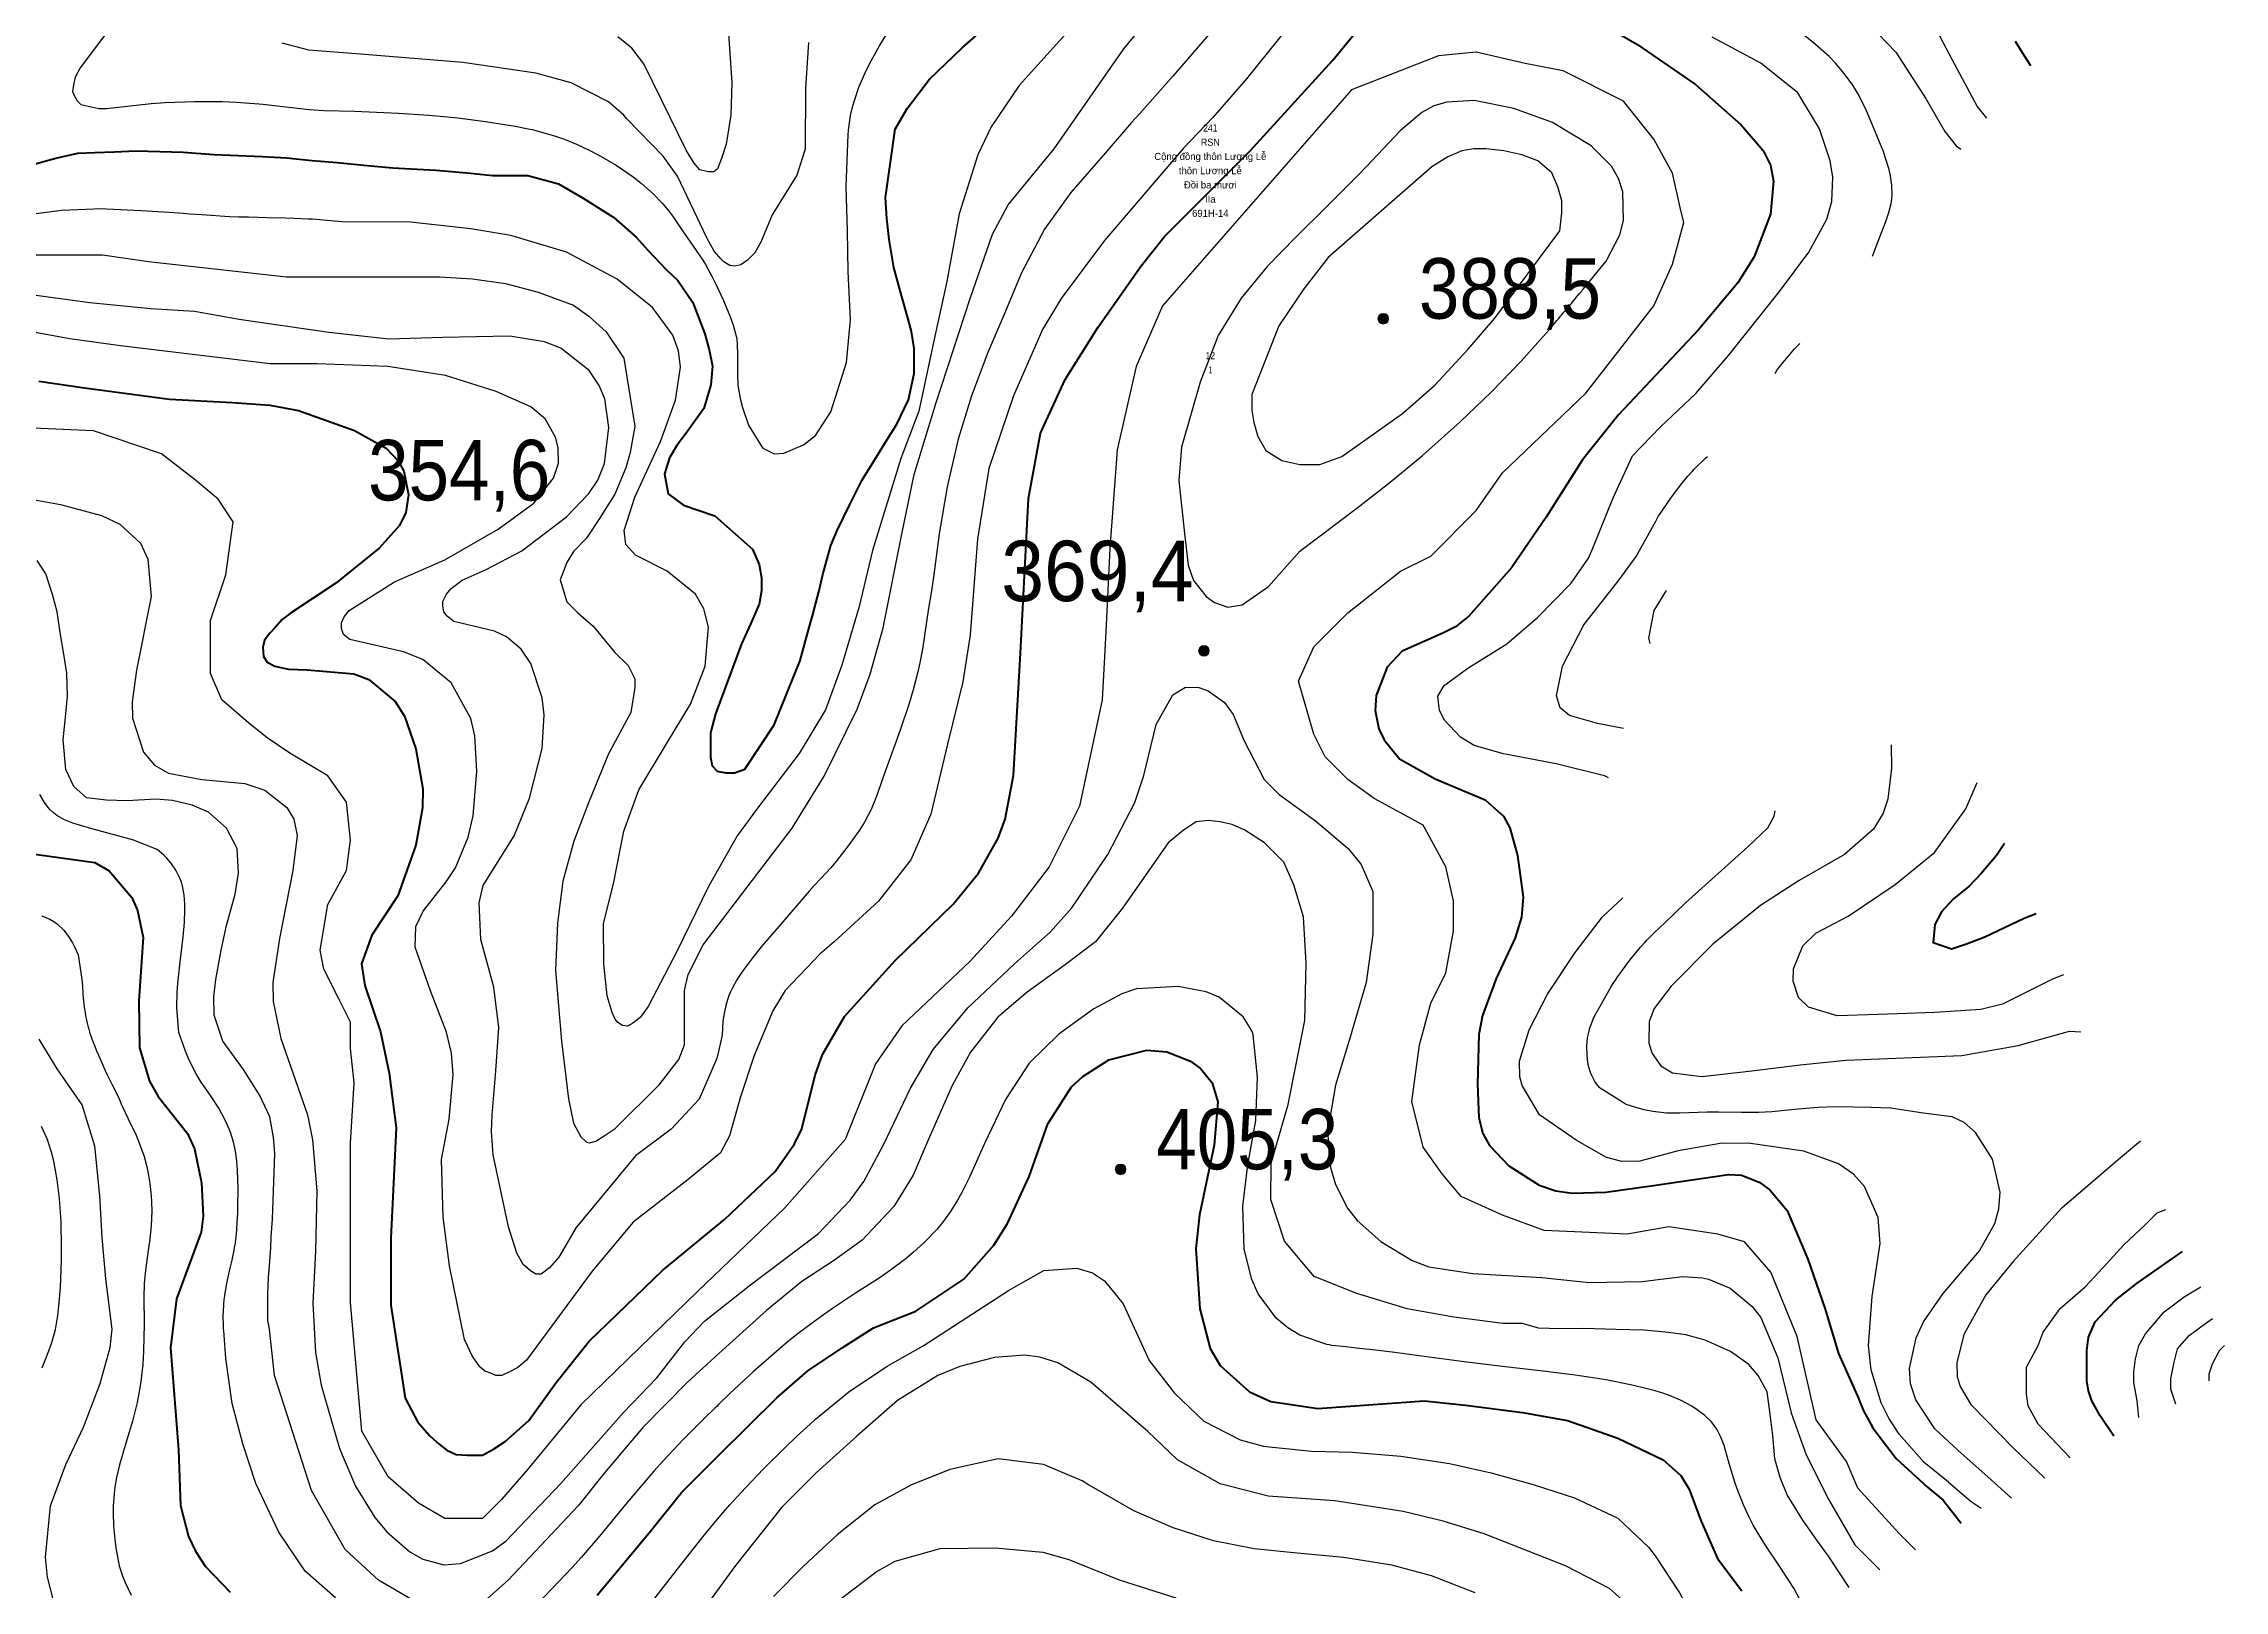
# Model space of a CAD drawing. Header units: metres. Extents: x 549268 to 556659, y 1838059 to 1844558.
# Drawn here: x 554969 to 555582, y 1838278 to 1838713 of the extents above; entities that cross this region are included whole.
import ezdxf
from ezdxf.enums import TextEntityAlignment as Align

# ---------------------------------------------------------------- set-up
doc = ezdxf.new("R2010")
doc.units = ezdxf.units.M
doc.header["$LTSCALE"] = 0.8
for name, color, linetype, lineweight in [('1', 7, 'Continuous', 25), ('2', 7, 'Continuous', 53), ('5', 7, 'Continuous', 13)]:
    doc.layers.add(name, color=color, linetype=linetype, lineweight=lineweight)
doc.layers.add('15', color=7, linetype='Continuous')

msp = doc.modelspace()

# ---------------------------------------------------------------- hatches: boundary and pattern name
at = {"layer": '5'}
for points in [[(555346.99, 1838635.47, 1), (555343.99, 1838635.47, 1)], [(555296.57, 1838542.1, 1), (555293.57, 1838542.1, 1)], [(555273.13, 1838396.34, 1), (555270.13, 1838396.34, 1)]]:
    msp.add_hatch(color=256, dxfattribs=at).paths.add_polyline_path(points)

# ---------------------------------------------------------------- linework, layer by layer
at = {"layer": '1'}
for points in [[(555204.91, 1838548.6), (555210.2, 1838575.39), (555213.57, 1838591.68), (555219.76, 1838611.9), (555229.31, 1838641.11), (555235.57, 1838659.21), (555239.98, 1838667.52), (555252.9, 1838683.25), (555272.57, 1838711.34), (555310.62, 1838757.66)], [(555267.87, 1838728.41), (555253.62, 1838712.64), (555243.11, 1838701), (555235.24, 1838689.36), (555231.45, 1838681.54), (555226.23, 1838664.96), (555222.76, 1838645.91), (555219.38, 1838630.52), (555214.88, 1838609.49), (555209.82, 1838596.16), (555201.85, 1838570.35), (555198.09, 1838554.59), (555193.27, 1838538.06), (555188.61, 1838525.53), (555181.27, 1838513.24), (555169.49, 1838497.91), (555163.83, 1838490.09), (555155.76, 1838475.83), (555146.9, 1838457.61), (555138.8, 1838442.1), (555136.56, 1838439.05), (555134.47, 1838437.44), (555133.03, 1838436.64), (555131.59, 1838436.8), (555130.3, 1838437.6), (555129.5, 1838438.56), (555128.7, 1838440.49), (555127.26, 1838445.16)], [(554991.68, 1838722.71), (554979.05, 1838706.03), (554977.73, 1838703.37), (554977.2, 1838701.25), (554976.93, 1838699.38), (554977.46, 1838698.05), (554978.26, 1838696.72), (554979.32, 1838695.66), (554984.36, 1838694.6), (554986.48, 1838694.6), (554999.02, 1838695.96), (555003.03, 1838696.29), (555011.22, 1838696.54), (555019.05, 1838696.48), (555022.95, 1838696.33), (555029.43, 1838695.85), (555030.45, 1838695.75), (555043.49, 1838694.25), (555047.74, 1838694), (555056.26, 1838693.78), (555068.62, 1838693.25), (555077.11, 1838692.69), (555081.35, 1838692.33), (555085.25, 1838691.92), (555093.04, 1838690.92), (555101.36, 1838689.57), (555105.51, 1838688.79), (555106.23, 1838688.62), (555107.5, 1838688.31), (555112.5, 1838686.86), (555114.97, 1838686), (555118.6, 1838684.56), (555122.43, 1838682.78), (555124.92, 1838681.48), (555129.78, 1838678.63), (555134.55, 1838675.37), (555136.83, 1838673.6), (555140.05, 1838670.74), (555142.9, 1838667.74), (555144.66, 1838665.6), (555145.78, 1838664.11), (555147.88, 1838661.01), (555154.13, 1838651.91), (555154.88, 1838650.72), (555156.72, 1838647.44), (555157.85, 1838645.2), (555159.96, 1838640.61), (555161.98, 1838635.83), (555162.82, 1838633.4), (555163.46, 1838630.93)], [(555515.15, 1838691.87), (555512.43, 1838695.22), (555505.48, 1838708.18), (555498.32, 1838721.83)], [(555318.97, 1838717.81), (555307.02, 1838702.9), (555297.55, 1838692.06), (555289.3, 1838683.41), (555267.13, 1838657.49), (555254.9, 1838641.13), (555249.68, 1838632.42), (555241.54, 1838613.75), (555234.56, 1838593.34), (555231.4, 1838573.53), (555229.29, 1838546.63), (555227.29, 1838533.36), (555222.97, 1838515.87), (555218.3, 1838496.15), (555212.64, 1838483.36), (555203.58, 1838471.74), (555191.12, 1838460.32), (555187.11, 1838456.9), (555177.34, 1838446.63), (555173.85, 1838440.89), (555168.6, 1838428.39), (555164.67, 1838416.5), (555161.68, 1838405.73), (555159.16, 1838401.03), (555150.08, 1838393.52), (555134.57, 1838381.47), (555123.06, 1838367.75), (555104.56, 1838342.76), (555102.18, 1838340.61), (555099.8, 1838339.41), (555097.65, 1838338.45), (555095.98, 1838338.45), (555094.79, 1838338.93), (555092.88, 1838339.65), (555091.45, 1838340.84), (555089.31, 1838343.95), (555087.16, 1838348.49), (555082.92, 1838369.24), (555081.14, 1838382.88), (555080.67, 1838399.16), (555082.83, 1838410.44), (555083.98, 1838422.93), (555083.46, 1838429.05), (555082.1, 1838434.89), (555077.57, 1838446.52), (555073.27, 1838458.8), (555073.45, 1838464.6), (555075.5, 1838468.92), (555081.98, 1838477.15), (555084.6, 1838481.15), (555088.23, 1838489.73), (555089.6, 1838495.76), (555090.58, 1838508.25), (555090.06, 1838518.23), (555088.94, 1838523.07), (555083.45, 1838533.08), (555075.41, 1838539.68), (555070.03, 1838541.79), (555054.91, 1838545.28), (555053.09, 1838546.74), (555052.55, 1838548.38), (555052.55, 1838550.01), (555053.28, 1838551.65), (555054.73, 1838553.47), (555067.44, 1838561.46), (555081.61, 1838567.69), (555096.66, 1838576.29), (555106.61, 1838583.61), (555112.22, 1838590.68), (555113.58, 1838594.85), (555113.52, 1838599.25), (555112.76, 1838602.16), (555109.79, 1838607.32), (555105.83, 1838610.7), (555096.07, 1838615), (555081.84, 1838619.52), (555065.62, 1838622.02), (555045.7, 1838622.77), (555032.54, 1838622.77)], [(555296.41, 1838715.36), (555286.41, 1838703.75), (555277.06, 1838693.16), (555274.69, 1838690.6), (555267.24, 1838681.98), (555257.63, 1838670.92), (555250.24, 1838660.62), (555243.79, 1838648.34), (555238.76, 1838636.45), (555234.32, 1838625.94), (555229.73, 1838613.77), (555225.96, 1838601.63), (555222.87, 1838588.18), (555220.64, 1838575.02), (555219.04, 1838562.81), (555218.34, 1838558.42), (555217.62, 1838554.06), (555215.92, 1838542.6), (555215.19, 1838538.75), (555214.62, 1838536.2), (555213.32, 1838531.14), (555212.19, 1838527.33), (555209.64, 1838519.81), (555205.39, 1838508.15), (555202.93, 1838501), (555201.48, 1838497.53), (555199.6, 1838493.99), (555198.17, 1838491.71), (555195.07, 1838487.31), (555191.82, 1838483.15), (555190.12, 1838481.14), (555187.44, 1838478.2), (555185.51, 1838476.12), (555184.09, 1838474.55), (555175.5, 1838464.63), (555170.61, 1838458.88), (555168.2, 1838455.93), (555165.09, 1838451.78), (555163.69, 1838449.62), (555162.46, 1838447.38), (555161.92, 1838446.23), (555161.41, 1838444.98), (555160.6, 1838442.4), (555160.03, 1838439.73), (555159.79, 1838437.89), (555159.58, 1838434.11), (555158.15, 1838427.91), (555157.76, 1838426.68), (555153.11, 1838416.11), (555145.25, 1838407.61), (555135.21, 1838400.18), (555118.56, 1838380.05), (555113.68, 1838371.65), (555111.03, 1838368.7), (555108.68, 1838366.93), (555107.21, 1838366.93), (555105.74, 1838367.82), (555103.68, 1838369.59), (555101.91, 1838372.83), (555099.56, 1838380.21), (555095.18, 1838400.42), (555094.74, 1838406.95), (555094.94, 1838411.46), (555094.96, 1838411.72), (555095.94, 1838424.01), (555096.79, 1838436.21), (555095.37, 1838447.6), (555091.71, 1838460.92), (555091.25, 1838471.24), (555092.44, 1838476.14), (555101.09, 1838490.12), (555105.45, 1838500.65), (555109, 1838514.63), (555109.52, 1838524.11)], [(555161.32, 1838717.04), (555162.36, 1838701.75), (555162.01, 1838692.72), (555160.72, 1838684.5), (555159.39, 1838680.51), (555158.33, 1838677.59), (555157.27, 1838676.79), (555155.68, 1838676.79), (555153.29, 1838677.32), (555151.7, 1838679.18), (555149.58, 1838682.64), (555142.69, 1838696.62), (555137.59, 1838707.09), (555134.2, 1838711.52), (555130.31, 1838714.74)], [(555163.46, 1838630.93), (555163.68, 1838629.68), (555163.84, 1838628.28), (555163.95, 1838625.45), (555163.89, 1838619.75), (555164.01, 1838616.92), (555164.16, 1838615.63), (555164.62, 1838613.07), (555165.29, 1838610.55), (555167.02, 1838605.56), (555170.45, 1838599.94), (555171.01, 1838599.08), (555174.18, 1838597.52), (555176.93, 1838597.7), (555182.51, 1838599.98), (555185.86, 1838602.66), (555190.17, 1838609.26), (555194.58, 1838623.16), (555195.64, 1838635.12), (555195.07, 1838648.78), (555194.87, 1838660.13), (555194.46, 1838672.58), (555194.92, 1838684.83), (555195.01, 1838687.14), (555195.11, 1838688.46), (555195.72, 1838692.58), (555196.35, 1838695.29), (555196.86, 1838697.08), (555198.07, 1838700.59), (555199.76, 1838704.57), (555201.01, 1838707.16), (555203.79, 1838712.21), (555206.47, 1838716.52)], [(555482.98, 1838653.08), (555484.8, 1838657.72), (555486.78, 1838662.76), (555487.62, 1838665.29), (555488.23, 1838667.83), (555488.42, 1838669.11), (555488.53, 1838670.4), (555488.49, 1838672.99), (555488.13, 1838675.61), (555487.73, 1838677.37), (555486.59, 1838680.91), (555486.1, 1838682.45), (555485.74, 1838683.32), (555482.87, 1838690.36), (555481.35, 1838693.86), (555479.74, 1838697.14), (555478.86, 1838698.74), (555477.45, 1838701.09), (555475.09, 1838704.44), (555472.6, 1838707.33), (555470.81, 1838709.15), (555467.01, 1838712.57), (555462.83, 1838715.88)], [(555482.36, 1838717.87), (555489.59, 1838710.43), (555498.11, 1838697.22), (555503.34, 1838688.05), (555506.57, 1838684.05), (555507.9, 1838683.12)], [(555183.89, 1838713.15), (555183.04, 1838700.23), (555182.9, 1838683.16), (555180.61, 1838675.79), (555173.65, 1838664.7), (555170.51, 1838656.94), (555168.83, 1838654.01), (555166.75, 1838651.91), (555164.87, 1838650.66), (555163.2, 1838650.24), (555161.73, 1838650.45), (555160.06, 1838651.5), (555159.23, 1838652.33), (555157.35, 1838654.43), (555155.26, 1838658.2), (555147.08, 1838675.53), (555143.03, 1838681.2), (555132.82, 1838691.65), (555131.94, 1838692.71), (555127.62, 1838696.47), (555117.1, 1838701.73), (555107.18, 1838704.52), (555086.7, 1838707.48), (555057.9, 1838709.85), (555043.42, 1838710.97), (555035.89, 1838712.89)], [(555495.07, 1838289.42), (555490.55, 1838293.95), (555478.86, 1838306.74), (555475.68, 1838314.19), (555467.18, 1838325.91), (555461.87, 1838349.34), (555454.43, 1838367.45), (555447, 1838375.97), (555439.56, 1838378.1), (555425.75, 1838380.23), (555414.07, 1838378.1), (555390.7, 1838379.17), (555379.02, 1838383.43), (555367.34, 1838388.75), (555362.03, 1838395.14), (555356.71, 1838402.6), (555353.53, 1838415.38), (555355.65, 1838431.36), (555358.84, 1838443.08), (555363.09, 1838451.6), (555365.21, 1838463.31), (555365.21, 1838471.83), (555363.09, 1838481.42), (555356.71, 1838493.14), (555342.91, 1838500.59), (555335.47, 1838505.92), (555329.1, 1838512.31), (555325.91, 1838518.7), (555321.66, 1838533.61), (555325.91, 1838543.2), (555335.47, 1838552.78), (555350.34, 1838564.5), (555358.84, 1838568.76), (555371.58, 1838581.54), (555379.02, 1838592.19), (555402.38, 1838614.56), (555421.5, 1838639.06), (555426.81, 1838650.78), (555430, 1838662.49), (555428.94, 1838666.75), (555426.81, 1838676.34), (555421.5, 1838685.93), (555413, 1838696.58), (555396.01, 1838705.1), (555385.39, 1838707.23), (555371.58, 1838710.42), (555360.96, 1838709.36), (555336.53, 1838699.77), (555283.42, 1838639.06), (555275.99, 1838622.02), (555270.68, 1838598.58), (555268.55, 1838570.89), (555267.49, 1838547.46), (555266.43, 1838528.29), (555260.06, 1838498.46), (555251.56, 1838481.42), (555240.94, 1838467.57), (555229.26, 1838454.79), (555210.14, 1838436.68), (555202.7, 1838426.03), (555194.21, 1838404.73), (555177.21, 1838385.56), (555152.78, 1838362.13), (555119.86, 1838330.17), (555104.99, 1838312.07)], [(555433.32, 1838614.46), (555442.51, 1838625.13), (555456.92, 1838643.15), (555465.11, 1838654.16), (555470.15, 1838663.47), (555471.57, 1838668.46), (555471.84, 1838675.28), (555471.12, 1838679.88), (555468.15, 1838688.84), (555462.06, 1838698.98), (555451.64, 1838707.33), (555437.98, 1838714.59)], [(555127.26, 1838445.16), (555126.3, 1838454.16), (555126.27, 1838465.5), (555129.04, 1838476.64), (555131.94, 1838491.4), (555136.18, 1838503.05), (555143.96, 1838515.93), (555150.65, 1838527.15), (555154.85, 1838537.8), (555155.76, 1838548.76), (555154.49, 1838553.9), (555152.08, 1838558.04), (555144.17, 1838564.46), (555135.26, 1838569.01), (555132.52, 1838571.98), (555132.02, 1838575.94), (555135.03, 1838585.29), (555142.22, 1838600.95), (555146.46, 1838612.59), (555147.84, 1838621.87), (555147.34, 1838626.42), (555145.72, 1838630.85), (555140.05, 1838638.64), (555130.11, 1838646.6), (555115.82, 1838654.22), (555100.17, 1838658.86), (555088.92, 1838660.76), (555072.01, 1838662.64), (555052.63, 1838662.72), (555044.44, 1838663.41), (555043.11, 1838663.47), (555039.3, 1838663.62), (555036.75, 1838663.71), (555031.66, 1838663.85), (555026.38, 1838663.97), (555023.74, 1838664.04), (555021.1, 1838664.14), (555019.79, 1838664.2), (555018.49, 1838664.27), (555015.89, 1838664.44), (555013.29, 1838664.63), (555009.83, 1838664.89), (555008.1, 1838665.03), (555004.16, 1838665.3), (554996.27, 1838665.82), (554986.49, 1838666.3), (554985.33, 1838666.33), (554973.85, 1838665.84), (554961.71, 1838664.27)], [(554961.34, 1838653.43), (554972.43, 1838653.43), (554985.36, 1838653.43), (554998.29, 1838651.58), (555037.09, 1838647.26), (555053.72, 1838647.26), (555069.11, 1838647.26), (555080.2, 1838647.26), (555089.43, 1838646.64), (555098.67, 1838645.4), (555107.91, 1838642.93), (555117.76, 1838639.23), (555122.07, 1838636.14), (555127, 1838631.82), (555131.93, 1838624.41), (555133.77, 1838613.29), (555135.01, 1838605.26), (555133.77, 1838597.85), (555132.54, 1838593.53), (555129.46, 1838586.12), (555125.15, 1838579.33), (555121.46, 1838573.77), (555117.76, 1838570.06), (555115.91, 1838566.97), (555114.07, 1838562.03), (555115.91, 1838555.86), (555118.99, 1838552.77), (555123.3, 1838549.07), (555129.46, 1838541.65), (555133.16, 1838537.95), (555135.01, 1838534.24), (555135.01, 1838531.77), (555133.9, 1838524.77), (555127.68, 1838513.19), (555121.98, 1838499.4), (555117.94, 1838488.62), (555114.79, 1838477.37), (555113.26, 1838465.6), (555112.75, 1838452.24), (555114.42, 1838432.34), (555116.36, 1838416.22), (555117.8, 1838409.31), (555119.88, 1838405.45), (555121.49, 1838404), (555122.29, 1838403.84), (555124.05, 1838404.32), (555126.46, 1838405.77), (555129.5, 1838407.86), (555141.87, 1838420.11), (555147.45, 1838427.2), (555149.01, 1838431.4), (555149.02, 1838446.65), (555150.04, 1838451.08), (555154.27, 1838459.42), (555179.3, 1838492.25), (555188.29, 1838506.86), (555197.52, 1838525.72), (555201.21, 1838535.51), (555204.91, 1838548.6)], [(555109.52, 1838524.11), (555108.98, 1838528.92), (555105.82, 1838538.56), (555103.09, 1838542.56), (555098.95, 1838546), (555095.59, 1838547.63), (555084.11, 1838550.38), (555082.3, 1838551.83), (555081.39, 1838553.11), (555081.03, 1838554.74), (555081.03, 1838556.02), (555082.12, 1838558.02), (555083.39, 1838559.66), (555086.47, 1838562.02), (555093.26, 1838564.97), (555103.3, 1838570.19), (555115.83, 1838579.78), (555122.15, 1838586.34), (555124.6, 1838590.09), (555126.5, 1838594.74), (555127.78, 1838604.87), (555126.57, 1838612.97), (555125.05, 1838616.74), (555122.24, 1838620.91), (555114.28, 1838627.16), (555109.68, 1838628.95), (555099.9, 1838630.53), (555080.97, 1838630.14), (555065.87, 1838629.75), (555048.97, 1838631.56), (555023.81, 1838635.23), (555011.28, 1838637.46), (554998.95, 1838638.29), (554981.85, 1838639.94), (554965.34, 1838642.19)], [(555032.54, 1838622.77), (555012.99, 1838625.1), (554990.39, 1838627.81), (554976.17, 1838629.78), (554959.27, 1838632.87)], [(555455.62, 1838620.11), (555456.16, 1838620.91), (555456.85, 1838621.97), (555461.13, 1838626.98), (555461.93, 1838627.85), (555462.61, 1838628.53)], [(555408.76, 1838506.45), (555407.72, 1838506.94), (555394.04, 1838510.33), (555379.24, 1838513.11), (555371.07, 1838515.52), (555367.23, 1838517.81), (555362.71, 1838522.59), (555361.27, 1838525.34), (555360.85, 1838529.36), (555362.57, 1838532.38), (555369.29, 1838537.22), (555380.23, 1838544.1), (555388.8, 1838551.49), (555398.31, 1838561.15), (555403.14, 1838568.13), (555404.37, 1838570.93), (555410.08, 1838585.14), (555415.51, 1838596.94), (555423.43, 1838605.1), (555433.32, 1838614.46)], [(555104.99, 1838312.07), (555097.55, 1838303.55), (555092.24, 1838298.22), (555086.93, 1838298.22), (555081.62, 1838298.22), (555074.18, 1838302.48), (555065.69, 1838309.94), (555058.25, 1838322.72), (555055.07, 1838358.93), (555055.07, 1838403.67), (555056.13, 1838420.71), (555055.07, 1838430.3), (555055.07, 1838437.75), (555051.88, 1838444.14), (555047.63, 1838452.66), (555046.57, 1838457.99), (555048.69, 1838470.77), (555054, 1838480.36), (555055.07, 1838488.88), (555054, 1838499.53), (555048.69, 1838506.99), (555038.07, 1838513.38), (555031.7, 1838517.64), (555026.39, 1838521.9), (555018.95, 1838528.29), (555015.77, 1838535.75), (555015.77, 1838544.27), (555015.77, 1838550.66), (555020.02, 1838563.44), (555022.13, 1838578.35), (555017.89, 1838584.74), (555011.51, 1838590.06), (555001.95, 1838597.52), (554982.84, 1838603.91), (554959.47, 1838604.98)], [(555413.04, 1838520.3), (555405.75, 1838521.71), (555397.85, 1838523.89), (555395.21, 1838526.05), (555394.19, 1838529.42), (555395.83, 1838537.83), (555401.84, 1838549.38), (555411.83, 1838562.07), (555416.54, 1838568.58), (555422.07, 1838578.54), (555422.87, 1838580.04), (555423.19, 1838580.51), (555425.09, 1838583.28), (555426.05, 1838584.66), (555427.03, 1838586.02), (555427.52, 1838586.7), (555428.53, 1838588.04), (555429.05, 1838588.7), (555429.84, 1838589.67), (555430.66, 1838590.64), (555431.21, 1838591.28), (555432.35, 1838592.53), (555432.93, 1838593.14), (555434.12, 1838594.35), (555435.33, 1838595.54), (555436.16, 1838596.32), (555436.64, 1838596.77)], [(554961.21, 1838585.51), (554973.59, 1838583.25), (554985.05, 1838580.11), (554990.22, 1838577.71), (554996.09, 1838572.37), (554998.12, 1838567.85)], [(554998.12, 1838567.85), (554999.09, 1838557.35), (554994.97, 1838536.7), (554993.68, 1838527.79), (554993.84, 1838523.19), (554996.92, 1838513.61), (555000.01, 1838509.97), (555003.93, 1838507.74), (555013.35, 1838505.92), (555025.41, 1838504.79), (555031, 1838502.92), (555037.18, 1838498.03), (555039.14, 1838494.75), (555040.07, 1838490.19), (555038.86, 1838480.39), (555035.11, 1838461.24), (555033.23, 1838448.86), (555033.37, 1838443.56), (555035.48, 1838433.09), (555042.98, 1838411.69), (555044.46, 1838404.68), (555045.61, 1838390.29), (555045.23, 1838373.4), (555044.48, 1838358.76), (555045.3, 1838344.9), (555046.83, 1838335.72), (555051.98, 1838317.84), (555056.49, 1838307.33), (555061.93, 1838298.5), (555065.35, 1838294.43), (555071.81, 1838288.83), (555075.46, 1838286.78), (555081.33, 1838285.21), (555086.06, 1838285.52), (555095.06, 1838289.16), (555098.87, 1838291.94), (555114.25, 1838308.08), (555131.88, 1838327.98), (555141.26, 1838337.74), (555149.14, 1838347.88), (555154.64, 1838353.64), (555167.15, 1838363.64), (555186.65, 1838378.28), (555195.63, 1838387.66), (555199.4, 1838392.92), (555205.03, 1838403.44), (555212.53, 1838419.2), (555218.91, 1838430.09), (555228.66, 1838441.73), (555241.79, 1838454.12), (555251.92, 1838463.13), (555257.89, 1838469.84), (555268.05, 1838484.9), (555275.62, 1838499.51), (555278.18, 1838507.05), (555281.62, 1838521.43), (555286.32, 1838529.76), (555289.87, 1838531.89), (555293.64, 1838531.81), (555296.23, 1838530.87), (555300.82, 1838527.55), (555303.25, 1838524.25), (555306.36, 1838516.78), (555311.98, 1838505.96), (555316.2, 1838501.68), (555326.41, 1838494.33), (555335.59, 1838486.55), (555339.23, 1838482.04), (555342.54, 1838474.44), (555342.54, 1838462.43), (555340.66, 1838448.91), (555336.16, 1838433.52), (555332.04, 1838420.01), (555329.79, 1838406.87), (555330.66, 1838396.9), (555332.06, 1838392.09), (555335.42, 1838385.48), (555338.15, 1838382.01), (555344.79, 1838376.09), (555353.56, 1838370.77), (555358.3, 1838368.96), (555370.67, 1838367.09), (555390.07, 1838365.92), (555403.38, 1838364.53), (555418.26, 1838364.86), (555429.64, 1838366.2), (555435.26, 1838365.86), (555436.94, 1838365.5), (555443.03, 1838362.99), (555449.21, 1838357.8), (555451.62, 1838354.72), (555456.38, 1838343.4), (555460.17, 1838327.92), (555464.33, 1838316.1), (555470.77, 1838303.43), (555478.08, 1838290.85), (555485.12, 1838283.75)], [(555072.4, 1838275.37), (555062.99, 1838280.87), (555053.58, 1838289.53), (555044.16, 1838306.05), (555033.76, 1838338.37), (555032.35, 1838351.42), (555031.88, 1838353.97), (555031.88, 1838358.16), (555031.82, 1838361.22), (555032.03, 1838366.09), (555032.32, 1838369.37), (555032.71, 1838374.26), (555032.84, 1838377.34), (555033.13, 1838382.31), (555033.84, 1838400.77), (555033.47, 1838405.4), (555032.42, 1838411.09), (555029.63, 1838417.15), (555025, 1838424.42), (555019.17, 1838432.41), (555016.81, 1838439.65), (555016.66, 1838444.87), (555017.26, 1838449.75), (555018.75, 1838457.98), (555020.25, 1838464.94), (555022.68, 1838473.7), (555023.59, 1838479.61), (555023.25, 1838486.5), (555020.21, 1838492.25), (555015.18, 1838496.79), (555010.58, 1838498.69), (555005.05, 1838500.07), (555000.49, 1838500.41), (554992.19, 1838499.92), (554986.5, 1838500.14), (554980.91, 1838500.8), (554977.31, 1838503.94), (554975.08, 1838508.79), (554974.31, 1838517.05), (554975.06, 1838524.36), (554975.5, 1838529.36), (554975.35, 1838535.85), (554974.48, 1838541.13), (554973.52, 1838547.26), (554972.59, 1838553.1), (554971.36, 1838557.91), (554969.43, 1838563.79), (554967.04, 1838567.49)], [(555425, 1838559.05), (555421.55, 1838553.41), (555420.07, 1838545.63), (555420.41, 1838544.18)], [(555488.23, 1838515.73), (555488.4, 1838509.17), (555487.36, 1838500.45), (555486.03, 1838496.45), (555483.26, 1838492.02), (555475.19, 1838484.82), (555462.41, 1838477.53), (555451.54, 1838470.54), (555438.18, 1838459.69), (555426.39, 1838447.81), (555421.6, 1838441.55), (555420.2, 1838437.89), (555420.14, 1838431.85), (555421.03, 1838428.95), (555423.47, 1838425.43), (555426.82, 1838423.47), (555435.07, 1838422.44), (555449.11, 1838424.06), (555462.65, 1838425.69), (555475.6, 1838427.05), (555508.1, 1838428.38), (555524.02, 1838431.21), (555538.43, 1838435.21), (555541.61, 1838435.02)], [(555022.93, 1838377.19), (555023.05, 1838378.37), (555023.14, 1838379.26), (555023.18, 1838379.86), (555023.26, 1838381.05), (555023.35, 1838382.84), (555023.39, 1838384.03), (555023.4, 1838384.83), (555023.42, 1838386.43), (555023.48, 1838390.41), (555023.48, 1838390.74), (555023.36, 1838396.11), (555023.15, 1838398.79), (555022.78, 1838401.44), (555022.51, 1838402.75), (555022.2, 1838404.01), (555021.43, 1838406.5), (555020.46, 1838408.93), (555019.72, 1838410.51), (555018.04, 1838413.57), (555015.9, 1838416.85), (555012.95, 1838421.15), (555011.59, 1838423.36), (555009.73, 1838427.02), (555008.67, 1838429.57), (555006.88, 1838434.83), (555006.23, 1838441.77), (555006.23, 1838442.12), (555006.37, 1838446.03), (555006.58, 1838448.64), (555007.15, 1838453.82), (555008.08, 1838461.75), (555008.42, 1838465.78), (555008.57, 1838469.22), (555008.55, 1838470.94), (555008.36, 1838473.48), (555007.91, 1838475.93), (555007.57, 1838477.11), (555007.14, 1838478.25), (555006.02, 1838480.44), (555004.57, 1838482.49), (555003.44, 1838483.8), (555002.61, 1838484.64), (555000.79, 1838486.27), (554994.12, 1838488.89), (554993.8, 1838488.98), (554982.07, 1838492.21), (554977.08, 1838493.65), (554974.71, 1838494.59), (554972.54, 1838495.82), (554971.56, 1838496.57), (554970.64, 1838497.44), (554970.07, 1838498.07), (554969.03, 1838499.45), (554967.73, 1838501.75)], [(555536.74, 1838451.05), (555533.64, 1838449.85), (555519.57, 1838442.78), (555513.45, 1838441.26), (555500.58, 1838440.4), (555484.65, 1838439.91), (555473.09, 1838439.49), (555465.04, 1838441.97), (555462.19, 1838444.65), (555460.71, 1838449.26), (555460.85, 1838452.74), (555463.41, 1838459.22), (555467.05, 1838462.77), (555476.22, 1838467.57), (555489.4, 1838476.38), (555500.43, 1838485.38), (555509.26, 1838497.68), (555512.45, 1838505.1)], [(555318.7, 1838414.56), (555323.43, 1838438.21), (555323.82, 1838454.34), (555323.03, 1838467.32), (555320.29, 1838476.36), (555317.54, 1838482.66), (555312.05, 1838488.16), (555306.56, 1838491.7), (555303.03, 1838493.28), (555299.5, 1838494.06), (555296.36, 1838494.46), (555292.83, 1838494.06), (555289.3, 1838491.7), (555284.99, 1838488.16), (555272.12, 1838469.77), (555264.54, 1838460.31), (555255.78, 1838453.64), (555245.35, 1838446.2), (555237.07, 1838439.15), (555229.4, 1838429.25), (555224.29, 1838419.91), (555217.38, 1838404.39), (555213.33, 1838394.74), (555207.87, 1838385.95), (555198.98, 1838376.49), (555190.86, 1838370.63), (555182, 1838364.83), (555172.08, 1838356.72), (555158.67, 1838344.57), (555149.77, 1838336.43), (555137.29, 1838323.8), (555126.56, 1838311.07), (555119.11, 1838301.77), (555099.47, 1838280.87), (555092.8, 1838274.97)], [(555430.49, 1838471.31), (555447.94, 1838486.98), (555453.57, 1838492.38), (555455.38, 1838495.66), (555455.62, 1838497.14)], [(555504.37, 1838308.4), (555497.57, 1838313.96), (555490.53, 1838321.9), (555487.64, 1838326.37), (555485.49, 1838330.73), (555482.68, 1838340.01), (555481.94, 1838346.81), (555482.92, 1838360.62), (555485.18, 1838375.47), (555484.66, 1838382.78), (555480.82, 1838391.49), (555477.68, 1838395.03), (555473.49, 1838397.92), (555463.72, 1838401.44), (555448.05, 1838403.75), (555440.18, 1838403.61), (555428.37, 1838401.56), (555417.64, 1838398.67), (555412.44, 1838398.53), (555408.07, 1838399.79), (555399.75, 1838404.59), (555389.44, 1838411.72), (555384.54, 1838419.93), (555383.85, 1838422.37), (555383.75, 1838426.77), (555386.46, 1838435.55), (555391.65, 1838445.64), (555399.39, 1838457.35), (555407.12, 1838467.31), (555412.79, 1838472.72)], [(555507.03, 1838317.44), (555500.59, 1838323.4), (555495.18, 1838331.55), (555493.71, 1838336.09), (555493.41, 1838340.4), (555495.26, 1838349.01), (555497.33, 1838353.47), (555502.9, 1838361.48), (555513.09, 1838373.46), (555517.4, 1838381.1), (555518.59, 1838385.25), (555518.9, 1838389.9), (555516.72, 1838399.19), (555512.01, 1838406.74), (555508.79, 1838409.5), (555505.41, 1838411.15), (555497.3, 1838412.18), (555488.16, 1838413.59), (555482.55, 1838413.74), (555472.67, 1838413.9), (555467.74, 1838413.75), (555462.16, 1838413.28), (555454.73, 1838412.55), (555451.01, 1838412.34), (555446.2, 1838412.32), (555439.76, 1838412.46), (555436.54, 1838412.44), (555428.89, 1838412.12), (555425.09, 1838412.18), (555421.3, 1838412.63), (555418.79, 1838413.13), (555417.13, 1838413.55), (555413.81, 1838414.54), (555406.42, 1838419.21), (555406.31, 1838419.32), (555405.43, 1838420.35), (555404.92, 1838421.09), (555404.08, 1838422.71), (555403.74, 1838423.57), (555403.22, 1838425.36), (555402.89, 1838427.22), (555402.76, 1838428.48), (555402.73, 1838430.96), (555402.94, 1838433.29), (555403.14, 1838434.42), (555403.55, 1838436.09), (555404.46, 1838438.56), (555405.04, 1838439.79), (555406.49, 1838442.27), (555409.34, 1838447.37), (555409.46, 1838447.56), (555410.31, 1838448.88), (555410.75, 1838449.54), (555411.41, 1838450.53), (555412.43, 1838451.98), (555413.47, 1838453.42), (555414.01, 1838454.13), (555415.1, 1838455.54), (555415.65, 1838456.23), (555416.5, 1838457.26), (555417.33, 1838458.23), (555417.89, 1838458.87), (555419.03, 1838460.14), (555419.61, 1838460.76), (555420.79, 1838461.99), (555422, 1838463.2), (555422.82, 1838463.99), (555423.38, 1838464.51), (555424.5, 1838465.54), (555430.35, 1838471.15), (555430.49, 1838471.31)], [(554968.29, 1838467.66), (554970.61, 1838466.65), (554971.69, 1838466.02), (554972.68, 1838465.31), (554974.47, 1838463.6), (554976.02, 1838461.56), (554976.93, 1838460.04), (554977.49, 1838458.95), (554978.5, 1838456.64), (554979.57, 1838449.83), (554979.59, 1838449.59), (554979.72, 1838447.91), (554979.89, 1838445.67), (554979.98, 1838444.55), (554980.14, 1838442.87), (554980.24, 1838442.03), (554980.39, 1838440.92), (554980.47, 1838440.37), (554980.61, 1838439.54), (554980.77, 1838438.72), (554980.85, 1838438.31), (554980.94, 1838437.9), (554981.14, 1838437.09), (554981.36, 1838436.28), (554981.51, 1838435.74), (554981.85, 1838434.67), (554982.11, 1838433.87), (554982.3, 1838433.34), (554982.68, 1838432.29), (554983.3, 1838430.72), (554983.73, 1838429.68), (554984.61, 1838427.61), (554985.57, 1838425.41), (554986.06, 1838424.32), (554986.82, 1838422.69), (554987.59, 1838421.07)], [(555318.61, 1838351.8), (555315.35, 1838354.54), (555310.28, 1838361.39), (555308.48, 1838365.39), (555306.37, 1838373.9), (555305.96, 1838386.01), (555307.39, 1838397.64), (555309.69, 1838410.04), (555310.13, 1838422.25), (555308.93, 1838434.19), (555308.7, 1838434.84), (555308.41, 1838435.48), (555306.09, 1838439.18), (555299.33, 1838444.77), (555295.67, 1838446.29), (555287.84, 1838447.74), (555276.11, 1838447.11), (555271.95, 1838445.7), (555264.13, 1838441.45), (555254.28, 1838434.35), (555245.93, 1838426.16), (555239.24, 1838416.01), (555233.49, 1838403.83), (555229.55, 1838394.99), (555229.27, 1838394.39), (555227.02, 1838389.88), (555225.8, 1838387.67), (555223.8, 1838384.47), (555221.55, 1838381.42), (555219.93, 1838379.48), (555216.44, 1838375.81), (555213.41, 1838373.06), (555211.32, 1838371.32), (555206.96, 1838368.05), (555203.72, 1838365.81), (555197.11, 1838361.52), (555190.61, 1838357.23), (555187.41, 1838355.01), (555181.31, 1838350.48), (555178.33, 1838348.11), (555174.93, 1838345.27), (555168.29, 1838339.4), (555161.78, 1838333.33), (555158.59, 1838330.23), (555158.06, 1838329.72), (555157.53, 1838329.22), (555154.52, 1838326.32), (555148.65, 1838320.37), (555143.13, 1838314.5), (555140.43, 1838311.51), (555132.92, 1838302.73), (555125.08, 1838293.28), (555119.93, 1838287.29), (555117.3, 1838284.35), (555111.93, 1838278.63), (555109.15, 1838275.85)], [(554969.39, 1838287.3), (554970.77, 1838301.78), (554975.07, 1838313.42), (554980.06, 1838323.84), (554984.75, 1838336.17), (554987.55, 1838346.29), (554988.09, 1838351.43), (554986.34, 1838365.57), (554985.25, 1838377.17), (554984.61, 1838388.92), (554983.25, 1838402.91), (554979.64, 1838414.52), (554972.66, 1838424.64), (554967.57, 1838432.99)], [(554987.59, 1838421.07), (554987.99, 1838420.26), (554988.8, 1838418.66), (554989.22, 1838417.87), (554989.87, 1838416.68), (554990.82, 1838414.32), (554990.93, 1838414.07), (554992.58, 1838410.58), (554994.81, 1838405.93), (554995.82, 1838403.56), (554997.07, 1838399.93), (554997.73, 1838397.45), (554998.1, 1838395.77), (554998.68, 1838392.41), (554999.06, 1838388.94), (554999.17, 1838387.2), (554999.24, 1838384.57), (554999.09, 1838380.6), (554998.55, 1838375.83), (554998.51, 1838375.59), (554997.42, 1838368.03), (554997.1, 1838364.23), (554996.99, 1838360.44), (554997.05, 1838352.85), (554996.93, 1838345.27), (554996.68, 1838341.49), (554996.14, 1838336.73), (554995.77, 1838334.37), (554995.1, 1838330.83), (554993.81, 1838325.58), (554992.21, 1838320.31), (554990.11, 1838313.3), (554989.29, 1838309.77), (554988.84, 1838307.08), (554988.62, 1838305.27), (554988.39, 1838301.63), (554988.36, 1838299.8), (554988.48, 1838296.12), (554988.81, 1838292.41), (554989.14, 1838289.92), (554990.04, 1838284.92), (554991, 1838282.07), (554991.74, 1838280.23), (554993.43, 1838276.64)], [(555476.43, 1838278.79), (555470.66, 1838287.64), (555467.34, 1838292.09), (555463.46, 1838297.74), (555458.99, 1838304.89), (555457.04, 1838309.77), (555455.61, 1838314.99), (555455.03, 1838321.58), (555454.23, 1838327.57), (555453.39, 1838333.85), (555450.91, 1838338.39), (555448.3, 1838341.49), (555443.09, 1838345.16), (555435.94, 1838348.34), (555430.54, 1838349.87), (555425.66, 1838350.46), (555418.8, 1838351.12), (555410.85, 1838351.37), (555401.9, 1838351.66), (555395.13, 1838351.48), (555389.16, 1838351.67), (555384.63, 1838353.01), (555379.17, 1838353.04), (555365.33, 1838354.82), (555352.21, 1838357.17), (555338, 1838361.45), (555326.07, 1838366.27), (555317.68, 1838376.16), (555313.9, 1838387.87), (555313.94, 1838398.1), (555318.7, 1838414.56)], [(554968.39, 1838340.6), (554970.31, 1838345.3), (554971.13, 1838347.7), (554972.12, 1838351.36), (554972.82, 1838355.23), (554973.14, 1838357.85), (554973.55, 1838363.1), (554973.85, 1838370.77), (554973.83, 1838374.61), (554973.75, 1838381.36), (554973.74, 1838381.61), (554973.51, 1838385.56), (554973.27, 1838388.18), (554972.61, 1838393.43), (554971.67, 1838398.65), (554971.04, 1838401.21), (554969.8, 1838404.96), (554968.25, 1838408.41)], [(555522.61, 1838370.42), (555536.23, 1838385.54), (555552.73, 1838399.7), (555558.39, 1838404.41)], [(555538.59, 1838315.25), (555529.63, 1838324.69), (555526.8, 1838329.88), (555526.33, 1838333.18), (555526.33, 1838336.01), (555526.33, 1838340.73), (555529.63, 1838346.86), (555531.05, 1838350.63), (555535.76, 1838357.24), (555542.83, 1838363.37), (555548.96, 1838369.98), (555553.67, 1838375.17), (555559.8, 1838380.83), (555563.1, 1838384.13), (555565.46, 1838385.07)], [(555050.87, 1838275.93), (555042.38, 1838283.44), (555034.96, 1838294.41), (555028.48, 1838308.05), (555024.81, 1838319.18), (555021.8, 1838330.5), (555020.09, 1838343.17), (555019.47, 1838351.02), (555019.44, 1838351.44), (555019.37, 1838352.74), (555019.35, 1838353.61), (555019.34, 1838354.19), (555019.34, 1838355.34), (555019.37, 1838356.21), (555019.39, 1838356.79), (555019.46, 1838357.95), (555019.5, 1838358.53), (555019.61, 1838359.68), (555019.75, 1838360.84), (555019.86, 1838361.6), (555019.93, 1838362.11), (555020.1, 1838363.13), (555020.34, 1838364.39), (555020.51, 1838365.23), (555020.88, 1838366.9), (555021.27, 1838368.56), (555021.79, 1838370.78), (555022.03, 1838371.89), (555022.37, 1838373.56), (555022.52, 1838374.4), (555022.73, 1838375.72), (555022.85, 1838376.6), (555022.93, 1838377.19)], [(555139.09, 1838273.73), (555146.93, 1838283.9), (555154.23, 1838293.17), (555159.2, 1838299.13), (555161.75, 1838302.06), (555164.81, 1838305.44), (555171.11, 1838312.05), (555177.32, 1838318.21), (555180.5, 1838321.22), (555185.35, 1838325.63), (555185.88, 1838326.1), (555195.19, 1838333.79), (555205.97, 1838341.05), (555216.08, 1838346.72), (555240.13, 1838362.31), (555250.06, 1838367.89), (555259.31, 1838368.62), (555263.7, 1838367.27)], [(555263.7, 1838367.27), (555267.13, 1838365.03), (555272.39, 1838358.59), (555279.7, 1838342.64), (555286.76, 1838333.41), (555295, 1838325.57), (555305.2, 1838320.31), (555311.82, 1838318.55), (555312.56, 1838318.41), (555325.29, 1838317.16), (555336.81, 1838316.81), (555350.39, 1838315.75), (555364.13, 1838313.63), (555375.82, 1838311.03), (555387.63, 1838307.72), (555399.21, 1838304), (555411.4, 1838298.27), (555420.03, 1838290.18), (555421.91, 1838287.7), (555422.29, 1838287.16), (555428.77, 1838277.36), (555434.45, 1838266.7), (555435.86, 1838262.38), (555436.73, 1838256.17)], [(555522.61, 1838370.42), (555514.93, 1838361.1), (555508.73, 1838349.93), (555506.77, 1838342.01)], [(555557.92, 1838326.58), (555557.44, 1838331.29), (555556.5, 1838336.48), (555556.5, 1838339.31), (555556.97, 1838343.09), (555557.92, 1838346.86), (555559.8, 1838350.16), (555564.99, 1838356.3), (555570.64, 1838360.54), (555575.36, 1838363.37)], [(555568.29, 1838330.35), (555566.87, 1838334.6), (555566.87, 1838337.43), (555567.81, 1838342.14), (555568.76, 1838345.92), (555572.06, 1838349.69), (555575.36, 1838352.05), (555578.66, 1838354.41), (555578.66, 1838354.41)], [(555462.73, 1838275.21), (555460.88, 1838278.58), (555459.54, 1838280.77), (555456.65, 1838285.05), (555453.03, 1838290.52), (555452.07, 1838292.02), (555449.51, 1838296.37), (555448.34, 1838298.61), (555446.74, 1838302.02), (555445.22, 1838305.81), (555444.33, 1838308.39), (555442.74, 1838313.68), (555441.28, 1838318.69), (555440.37, 1838321.09), (555439.23, 1838323.33), (555438.54, 1838324.37), (555437.73, 1838325.38), (555435.86, 1838327.2), (555433.72, 1838328.8), (555432.19, 1838329.75), (555429.01, 1838331.43), (555425.92, 1838332.79), (555424.35, 1838333.38), (555421.96, 1838334.14), (555418.21, 1838334.99), (555416.62, 1838335.38), (555414.96, 1838335.77), (555413.59, 1838336.08), (555412.68, 1838336.27), (555410.85, 1838336.65), (555409.93, 1838336.83), (555408.09, 1838337.17), (555406.25, 1838337.49), (555405.02, 1838337.69), (555402.56, 1838338.07), (555401.31, 1838338.25), (555398.81, 1838338.59), (555396.31, 1838338.91), (555391.29, 1838339.51), (555379.73, 1838340.87), (555372.06, 1838341.79), (555368.23, 1838342.28), (555364, 1838342.83), (555358.36, 1838343.59), (555355.54, 1838343.97), (555351.45, 1838344.5), (555348.72, 1838344.84), (555343.26, 1838345.5), (555337.81, 1838346.13), (555335.08, 1838346.43), (555330.99, 1838346.87), (555330.31, 1838347), (555329.64, 1838347.14), (555322.06, 1838349.75), (555318.61, 1838351.8)], [(555414.1, 1838274.08), (555409.07, 1838278.54), (555396.7, 1838284.92), (555373.86, 1838293.92), (555362.28, 1838297.49), (555351.03, 1838300.19), (555331.84, 1838303.19), (555313.14, 1838304.49), (555299.61, 1838307.96), (555287.61, 1838314.67), (555279.28, 1838322.67), (555263.28, 1838336.54), (555253.95, 1838341.96), (555248.91, 1838343.57), (555244.73, 1838344.08), (555236.21, 1838343.48), (555226.46, 1838340.94), (555220.27, 1838338.38), (555208.9, 1838331.41), (555197.44, 1838321.37), (555186.01, 1838311.05), (555176.41, 1838301.37), (555163.31, 1838285.02), (555155.45, 1838274.21)], [(555506.77, 1838342.01), (555506.87, 1838338.15), (555507.63, 1838335.33), (555510.7, 1838330.23), (555510.77, 1838330.16)], [(555577.71, 1838336.95), (555577.71, 1838338.84), (555578.66, 1838341.67), (555580.54, 1838345.45), (555581.96, 1838346.86)], [(555510.77, 1838330.16), (555522.56, 1838318.08), (555531.52, 1838309.59)], [(555507.03, 1838317.44), (555516.43, 1838309.12), (555522.09, 1838303.93)], [(555371.33, 1838277.33), (555359.06, 1838282.07), (555347.86, 1838285.05), (555334.25, 1838287.22), (555321.22, 1838288.49), (555309.21, 1838289.66), (555297.77, 1838291.9), (555286.43, 1838295.54), (555275.34, 1838300.39), (555265.42, 1838306.04), (555262.63, 1838307.69), (555260.79, 1838308.75), (555249.93, 1838313.4), (555237.24, 1838314.95), (555223.61, 1838311.94), (555212.64, 1838307.62), (555202.57, 1838302.08), (555191.91, 1838293.65), (555182.34, 1838284.76), (555174.07, 1838276.26)], [(555504.37, 1838308.4), (555510.78, 1838302.99), (555513.61, 1838301.1)], [(554972.18, 1838272.99), (554969.92, 1838281.68), (554969.39, 1838287.3)], [(555193.07, 1838275.73), (555202.91, 1838283.2), (555208.28, 1838286.17), (555220.89, 1838289.76), (555236.35, 1838290), (555249.79, 1838288.71), (555257.06, 1838286.67), (555271.25, 1838281), (555287.16, 1838275.89)]]:
    msp.add_lwpolyline(points, dxfattribs=at)
for points in [[(555405.97, 1838649.01), (555408.1, 1838651.68), (555411.98, 1838659.03), (555413.02, 1838663.08), (555412.85, 1838671.09), (555411.63, 1838674.86), (555409.6, 1838678.32), (555403.91, 1838684.11), (555393.05, 1838690.65), (555382.14, 1838694.56), (555371.04, 1838696.79), (555363.34, 1838696.38), (555359.71, 1838695.27), (555356.29, 1838693.39), (555350.2, 1838688.29), (555340.76, 1838678.27), (555338.45, 1838675.86), (555329.97, 1838667.36), (555320.83, 1838658.34), (555312.84, 1838650.11), (555305.51, 1838641.21), (555299.07, 1838630.77), (555294, 1838617.67), (555288.79, 1838599.32), (555287.98, 1838590.02), (555289.56, 1838575.1), (555290.59, 1838566.16), (555292.14, 1838561.9), (555295.71, 1838557.34), (555298.02, 1838555.66), (555301.81, 1838554.4), (555305.83, 1838555.05), (555313.18, 1838560.22), (555321.99, 1838570.11), (555338.01, 1838582.24), (555347.45, 1838589.55), (555356.5, 1838596.98), (555367.05, 1838606.48), (555375.79, 1838614.85), (555384.24, 1838623.58), (555392, 1838632.23), (555393.27, 1838633.69), (555394.31, 1838634.93), (555394.83, 1838635.55), (555395.34, 1838636.16), (555395.6, 1838636.47), (555396.27, 1838637.27), (555396.61, 1838637.67), (555397.11, 1838638.27), (555397.61, 1838638.87), (555397.86, 1838639.17), (555398.36, 1838639.77), (555398.61, 1838640.07), (555398.99, 1838640.52), (555399.49, 1838641.12), (555399.74, 1838641.43), (555400.11, 1838641.88), (555400.68, 1838642.55), (555401.18, 1838643.15), (555401.43, 1838643.46), (555401.8, 1838643.91), (555402.37, 1838644.58), (555402.93, 1838645.26), (555403.21, 1838645.6)], [(555350.88, 1838608.81), (555359.93, 1838616.83), (555369.33, 1838626.93), (555376.85, 1838635.65), (555395.07, 1838660.19), (555395.64, 1838665.24), (555395.64, 1838668.61), (555394.51, 1838672.55), (555392.83, 1838676.48), (555388.89, 1838679.85), (555384.4, 1838681.53), (555379.34, 1838682.66), (555374.28, 1838683.22), (555370.91, 1838683.22), (555367.54, 1838682.66), (555363.61, 1838680.97), (555359.11, 1838678.16), (555329.96, 1838652.68), (555323.18, 1838643.9), (555316.15, 1838633.47), (555308.54, 1838614.13), (555308.54, 1838609.63), (555309.1, 1838606.26), (555310.23, 1838602.33), (555312.47, 1838598.4), (555316.97, 1838595.59), (555322.03, 1838594.46), (555327.65, 1838594.46), (555333.83, 1838596.71)]]:
    msp.add_lwpolyline(points, close=True, dxfattribs=at)
at = {"layer": '2'}
msp.add_line((555502.88, 1838303.32), (555507.95, 1838296.86), dxfattribs=at)
for points in [[(554980.29, 1838616.07), (555004.22, 1838612.89), (555021.88, 1838611.92), (555032.42, 1838611.16), (555040.46, 1838609.65), (555056.25, 1838604.06), (555065.11, 1838599.08), (555068.52, 1838595.5), (555070.09, 1838592.58), (555071.41, 1838585.94), (555070.68, 1838581.02), (555068.86, 1838577.3), (555063.15, 1838570.99), (555050.94, 1838561.15), (555038.28, 1838552.68), (555035.86, 1838550.92), (555034.05, 1838548.74), (555032.41, 1838547.1), (555030.96, 1838545.1), (555030.42, 1838543.1), (555030.6, 1838540.55), (555031.69, 1838538.92), (555033.87, 1838537.83), (555037.67, 1838536.92), (555042.94, 1838536.73), (555056.01, 1838535.67), (555060.29, 1838534.08), (555067.63, 1838527.89), (555070.24, 1838523.73), (555073.49, 1838514.53), (555075.44, 1838503.28), (555075.34, 1838498), (555073.5, 1838487.5), (555068.42, 1838473.21), (555061.14, 1838462.22), (555058.21, 1838454.11), (555059.17, 1838447.99), (555063.58, 1838435.03), (555065.99, 1838423.4), (555067.97, 1838408.05), (555066.43, 1838376.99), (555066.43, 1838358.22), (555070.48, 1838332), (555074.05, 1838325.31), (555077.39, 1838321.48), (555080.01, 1838319.09), (555082.16, 1838317.42), (555084.78, 1838316.23), (555087.88, 1838315.99), (555092.17, 1838315.99), (555095.27, 1838317.66), (555098.6, 1838319.81), (555105.25, 1838325.75), (555112.94, 1838336.44), (555122.2, 1838348.04), (555142.95, 1838367.98), (555160.21, 1838382.24), (555174.46, 1838395.76), (555179.97, 1838403.51), (555181.97, 1838407.77), (555185.72, 1838422.79), (555187.81, 1838428.6), (555193.97, 1838439.31), (555208.22, 1838455.07), (555224.52, 1838470.86), (555231.65, 1838479.61), (555237.24, 1838489.47), (555239.21, 1838494.77), (555241.54, 1838507.02), (555243.49, 1838541.42), (555245.73, 1838584.97), (555249.1, 1838603.25), (555256.08, 1838618.42), (555265.24, 1838633.02), (555277.36, 1838650.36), (555284, 1838658.55), (555308, 1838682.57), (555331.26, 1838708.1), (555343.25, 1838722.75)], [(555211.59, 1838694.56), (555217.9, 1838702.83), (555227.11, 1838711.58), (555243.6, 1838726.17)], [(555393.53, 1838726.12), (555416.79, 1838712.61), (555433.29, 1838701.34), (555446.05, 1838690.08), (555452.28, 1838682.77), (555454.32, 1838678.6), (555455.19, 1838674.17), (555454.32, 1838664.87), (555449.71, 1838652.85), (555445.16, 1838645.58), (555434.04, 1838632.27), (555411.57, 1838608.47), (555401.51, 1838595.83), (555391.28, 1838579.71), (555381.53, 1838565.44), (555369.55, 1838551.82), (555365.79, 1838548.81)], [(555523.12, 1838713.52), (555525.54, 1838709.54), (555527.41, 1838706.65)], [(554965.39, 1838678.69), (554972.26, 1838680.58), (554978.47, 1838681.98), (554983.26, 1838682.22), (554988.76, 1838682.4), (554994.82, 1838682.65), (555008.02, 1838682.26), (555016.72, 1838681.67), (555021.41, 1838681.48), (555030.24, 1838681.03), (555037.07, 1838680.66), (555044.37, 1838679.9), (555051.36, 1838679.4), (555059.82, 1838678.49), (555066.96, 1838677.87), (555073.8, 1838677.49), (555079.15, 1838677.25), (555088.88, 1838676.34), (555095.03, 1838675.75), (555104.94, 1838675.71), (555113.54, 1838673.4), (555120.5, 1838669.36), (555129.17, 1838663.94), (555135.44, 1838658.41), (555138.82, 1838654.68), (555143.79, 1838649.42), (555147.11, 1838646.25), (555151.33, 1838640.06), (555154.71, 1838631.24), (555155.92, 1838626.7), (555156.85, 1838622.13), (555156.44, 1838616.85), (555154.48, 1838610.26), (555149.44, 1838603.34), (555146.86, 1838599.8), (555144.83, 1838596.32), (555143.34, 1838591.91), (555144.39, 1838586.22), (555148.71, 1838583.02), (555157.53, 1838580.03), (555168.17, 1838570.71), (555170.03, 1838566.37), (555170.65, 1838562.65), (555170.65, 1838558.93), (555170.03, 1838555.21), (555167.55, 1838549.63), (555165.07, 1838544.05), (555157.75, 1838524.36), (555156.29, 1838519.02), (555156.29, 1838515.61), (555156.29, 1838512.21), (555156.78, 1838509.78), (555158.23, 1838508.32), (555160.66, 1838507.83), (555163.08, 1838507.83), (555165.99, 1838508.8), (555174.2, 1838521.29), (555181.55, 1838539.37), (555183.85, 1838547.97), (555184.97, 1838551.92), (555186.88, 1838559.06), (555187.94, 1838563.57), (555190.15, 1838571.74), (555191.95, 1838575.9), (555195.41, 1838583.08), (555198.89, 1838589.97), (555202.25, 1838595.44), (555205.49, 1838600.75), (555208.75, 1838605.78), (555211.96, 1838612.64), (555213.55, 1838620.04), (555213.62, 1838627.12), (555212.81, 1838631.84), (555211.61, 1838636.38), (555209.99, 1838642.01), (555207.86, 1838649.84), (555206.56, 1838657.76), (555205.91, 1838663.63), (555205.54, 1838669.54), (555208.2, 1838688.73), (555211.59, 1838694.56)], [(554967.51, 1838617.95), (554980.29, 1838616.07)], [(555365.79, 1838548.81), (555362.22, 1838547.12), (555350.76, 1838542.04), (555346.54, 1838537.51), (555343.47, 1838529.55), (555343.24, 1838525.3), (555344.27, 1838520.22), (555345.69, 1838517.08), (555350, 1838511.76), (555360.07, 1838506.14), (555374.17, 1838500.24), (555379.28, 1838495.62), (555381.05, 1838492.31), (555383.22, 1838484.54), (555384.78, 1838472.88), (555384.34, 1838467.27), (555382.6, 1838461.44), (555377.22, 1838450), (555373.39, 1838439.58), (555372.34, 1838434.23), (555371.96, 1838420.34), (555372.3, 1838410.86), (555373.46, 1838406.45), (555375.32, 1838403.1), (555380.81, 1838397.35), (555389.31, 1838391.95), (555393.97, 1838390.36), (555398.58, 1838389.65), (555408.05, 1838389.94), (555421.44, 1838391.86), (555434.83, 1838393.77), (555442.51, 1838394.92), (555446.24, 1838394.7), (555451.19, 1838392.75), (555454.17, 1838390.55), (555459.06, 1838384.82), (555464.86, 1838371.09), (555469.66, 1838357.37), (555473.48, 1838344.63), (555478.89, 1838332.39), (555480.52, 1838328.52), (555483.1, 1838323.73), (555489.68, 1838315.05), (555498.46, 1838307.03), (555502.88, 1838303.32)], [(554963.65, 1838485.31), (554983.2, 1838482.65), (554987.27, 1838480.28), (554993.63, 1838472.76), (554995.26, 1838469.14), (554996.85, 1838461.51), (554995.56, 1838443.68), (554995.74, 1838430.54), (554998.6, 1838421.1), (555001.07, 1838416.83), (555009.3, 1838406.41), (555011.26, 1838402.1), (555013.23, 1838392.55), (555013.65, 1838383.21), (555013.07, 1838378.66), (555006.22, 1838359.93), (555004.45, 1838346.16), (555006.7, 1838317.55), (555007.34, 1838301.86), (555009.58, 1838293.14), (555011.48, 1838289.06), (555014.26, 1838284.82), (555021.28, 1838277.46)], [(555520.16, 1838487.94), (555517.92, 1838484.62), (555513.66, 1838479.62), (555510.24, 1838475.99), (555505.83, 1838472.39), (555502.41, 1838468.76), (555500.54, 1838465.16), (555500.1, 1838460.16), (555505.26, 1838458.32), (555509.48, 1838459.78), (555514.64, 1838461.76), (555525.67, 1838466.94), (555529, 1838468.26)], [(555124.49, 1838276.64), (555139.07, 1838294.18), (555148.19, 1838305.56), (555158.59, 1838315.91), (555175.05, 1838332.2), (555183.72, 1838339.73), (555193.38, 1838346.21), (555202.11, 1838351.85), (555214.02, 1838356.52), (555227.5, 1838365.46), (555235.94, 1838375.02), (555239.86, 1838381.16), (555245.93, 1838394.39), (555251.17, 1838409.14), (555257.84, 1838419.52), (555260.97, 1838422.49), (555268.31, 1838427.1), (555279.01, 1838429.88), (555284.59, 1838429.43), (555291.31, 1838426.76), (555294.19, 1838424.65), (555297.39, 1838420.68), (555298.99, 1838415.29), (555297.97, 1838403.19), (555293.85, 1838383.59), (555292.75, 1838373.99), (555293.9, 1838357.11), (555296.81, 1838346.03), (555299.63, 1838341.25), (555307.86, 1838333.78), (555313.89, 1838331.07), (555327.05, 1838329.12), (555356.95, 1838331.24), (555368.63, 1838330.05), (555384.63, 1838328.02), (555397.3, 1838325.76), (555411.45, 1838320.75), (555424.19, 1838314.73), (555429.11, 1838310.28), (555431.45, 1838306.42), (555434.75, 1838297.6), (555439.43, 1838287.01), (555446.29, 1838277.83)], [(555550.85, 1838321.39), (555547.07, 1838327.05), (555544.72, 1838331.29), (555543.77, 1838334.12), (555543.3, 1838336.95), (555543.3, 1838341.2), (555543.3, 1838345.45), (555543.77, 1838349.22), (555545.66, 1838353.47), (555551.32, 1838359.6), (555557.44, 1838364.32), (555570.17, 1838373.28)]]:
    msp.add_lwpolyline(points, dxfattribs=at)
at = {"layer": '5'}
for centre in [(555345.49, 1838635.47), (555295.07, 1838542.1), (555271.63, 1838396.34)]:
    msp.add_circle(centre, 1.5, dxfattribs=at)

# ---------------------------------------------------------------- texts
at = {"layer": '15'}
for s, width, p in [('RSN', 0.95, (555296.85, 1838684.09)), ('241', 0.9, (555296.85, 1838688.09)), ('12', 0.9, (555296.85, 1838624.09)), ('1', 0.75, (555296.85, 1838620.09))]:
    msp.add_text(s, height=2, dxfattribs=dict(at, width=width)).set_placement(p, align=Align.CENTER)
for s, p in [('Cộng đồng thôn Lương Lễ', (555296.85, 1838680.09)), ('thôn Lương Lễ', (555296.85, 1838676.09)), ('Đồi ba mươi', (555296.85, 1838672.09)), ('691H-14', (555296.85, 1838664.09)), ('IIa', (555296.85, 1838668.09))]:
    msp.add_text(s, height=2, dxfattribs=at).set_placement(p, align=Align.CENTER)
at = {"layer": '5'}
for s, width, p in [('388,5', 0.9, (555355.49, 1838635.48)), ('354,6', 0.9, (555060.06, 1838584.4)), ('369,4', 0.95, (555238.08, 1838556.07)), ('405,3', 0.9, (555281.63, 1838396.35))]:
    msp.add_text(s, height=17, dxfattribs=dict(at, width=width)).set_placement(p)

doc.saveas('drawing.dxf')
